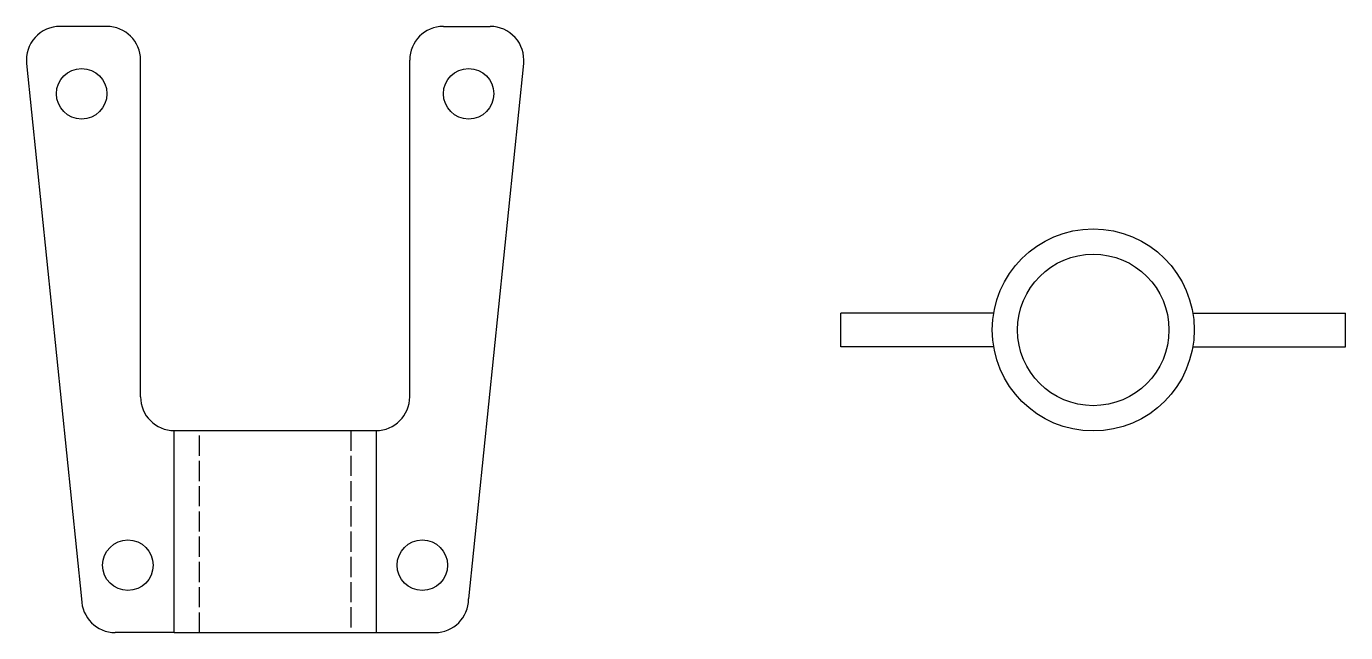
# Model space of a CAD drawing. Header units: millimetres. Extents: x 26.8 to 66, y 9.6 to 27.6.
import ezdxf

# ---------------------------------------------------------------- set-up
doc = ezdxf.new("R2010")
doc.units = ezdxf.units.MM
doc.linetypes.add('ACAD_ISO02W100', pattern=[15, 12, -3])
for name, color, linetype in [('Cercuri', 2, 'Continuous'), ('Contur', 4, 'Continuous'), ('Linie punctata', 254, 'ACAD_ISO02W100')]:
    doc.layers.add(name, color=color, linetype=linetype)

msp = doc.modelspace()

# ---------------------------------------------------------------- linework, layer by layer
at = {"layer": 'Cercuri'}
for centre, radius in [((28.482, 25.587), 0.75), ((39.982, 25.587), 0.75), ((58.546, 18.574), 3), ((58.546, 18.574), 2.25), ((29.857, 11.587), 0.75), ((38.607, 11.587), 0.75)]:
    msp.add_circle(centre, radius, dxfattribs=at)
at = {"layer": 'Contur'}
for p, q in [((29.232, 27.587), (27.84, 27.587)), ((39.232, 27.587), (40.624, 27.587)), ((26.845, 26.484), (28.482, 10.587)), ((30.232, 16.587), (30.232, 26.587)), ((38.232, 16.587), (38.232, 26.587)), ((41.618, 26.484), (39.982, 10.587)), ((55.588, 19.074), (51.046, 19.074)), ((51.046, 18.074), (51.046, 19.074)), ((61.504, 19.074), (66.046, 19.074)), ((66.046, 18.074), (66.046, 19.074)), ((55.588, 18.074), (51.046, 18.074)), ((61.504, 18.074), (66.046, 18.074)), ((31.232, 9.587), (31.232, 15.587)), ((31.232, 15.587), (37.232, 15.587)), ((31.232, 15.587), (37.232, 15.587)), ((37.232, 15.587), (37.232, 9.587)), ((31.232, 9.587), (29.482, 9.587)), ((31.232, 9.587), (37.232, 9.587)), ((37.232, 9.587), (38.982, 9.587))]:
    msp.add_line(p, q, dxfattribs=at)
for centre, start, end in [((27.84, 26.587), 90, 185.8774), ((29.232, 26.587), 0, 90), ((39.232, 26.587), 90, 180), ((40.624, 26.587), 354.1226, 90), ((31.232, 16.587), 180, 270), ((37.232, 16.587), 270, 0), ((29.482, 10.587), 180, 270), ((38.982, 10.587), 270, 0)]:
    msp.add_arc(centre, 1, start, end, dxfattribs=at)
at = {"layer": 'Linie punctata', "ltscale": 0.05}
for p, q in [((31.982, 9.587), (31.982, 15.587)), ((36.482, 15.587), (36.482, 9.587))]:
    msp.add_line(p, q, dxfattribs=at)

doc.saveas('drawing.dxf')
